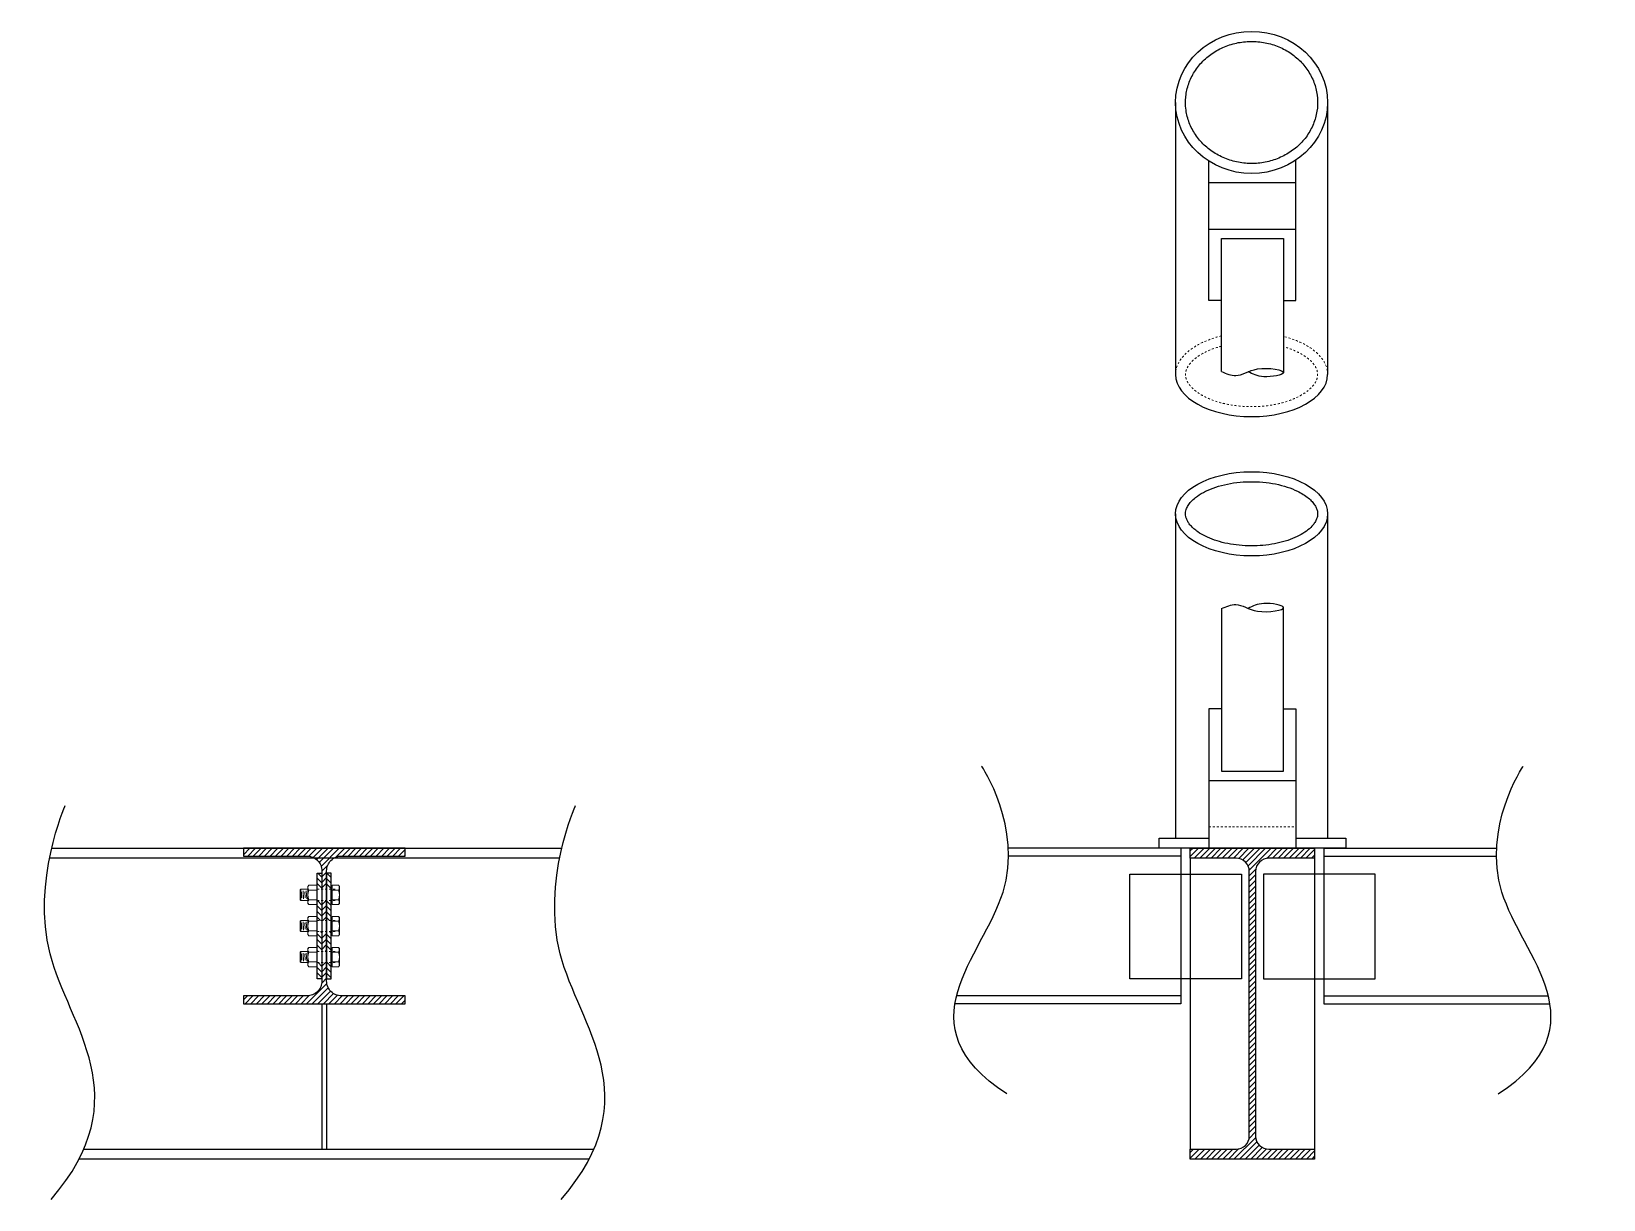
# Model space of a CAD drawing. Header units: millimetres. Extents: x -6949 to 83354, y -55091 to 16861.
# Drawn here: x 55445 to 57974, y -46525 to -44646 of the extents above; entities that cross this region are included whole.
import ezdxf

# ---------------------------------------------------------------- set-up
doc = ezdxf.new("R2010")
doc.units = ezdxf.units.MM
doc.linetypes.add('Tratto', pattern=[6.35, 3.175, -3.175])
for name, color, linetype, lineweight in [('bulloni', 5, 'Continuous', 18), ('SEZIONI acciaio - Steel sections', 220, 'Continuous', 25), ('tratteggio', 7, 'Tratto', 15)]:
    doc.layers.add(name, color=color, linetype=linetype, lineweight=lineweight)
pattern_1 = [(135, (43152.805, 874.725), (-4.4901281, -4.4901281), [])]

# ---------------------------------------------------------------- blocks, each defined once
blk = doc.blocks.new('*U286')
h = blk.add_hatch()
h.set_pattern_fill('ANSI31', color=256, scale=2)
h.set_pattern_definition([(45, (-12757.2744, 46959.8686), (-4.4901281, 4.4901281), [])])
h.paths.add_polyline_path([(27.8, 112.5), (130, 112.5), (130, 125), (-130, 125), (-130, 112.5), (-27.8, 112.5, -0.414214), (-3.8, 88.5), (-3.8, 59), (3.8, 59), (3.8, 88.5, -0.414214)])
h.paths.add_polyline_path([(-3.8, 9), (3.8, 9), (3.8, 41), (-3.8, 41)])
h.paths.add_polyline_path([(3.8, -9), (-3.8, -9), (-3.8, -41), (3.8, -41)])
h.paths.add_polyline_path([(3.8, -59), (-3.8, -59), (-3.8, -88.5, -0.414214), (-27.8, -112.5), (-130, -112.5), (-130, -125), (130, -125), (130, -112.5), (27.8, -112.5, -0.414214), (3.8, -88.5)])
at = {"layer": 'SEZIONI acciaio - Steel sections'}
blk.add_lwpolyline([(130, 125), (-130, 125), (-130, 112.5), (-27.8, 112.5, -0.414214), (-3.8, 88.5), (-3.8, -88.5, -0.414214), (-27.8, -112.5), (-130, -112.5), (-130, -125), (130, -125), (130, -112.5), (27.8, -112.5, -0.414214), (3.8, -88.5), (3.8, 88.5, -0.414214), (27.8, 112.5), (130, 112.5)], format="xyb", close=True, dxfattribs=at)
blk = doc.blocks.new('*U287')
at = {"color": 0, "linetype": 'ByBlock', "lineweight": -2, "transparency": 16777216}
blk.add_blockref('*U286', (0, 0), dxfattribs=at)

msp = doc.modelspace()

# ---------------------------------------------------------------- hatches: boundary and pattern name
h = msp.add_hatch()
h.set_pattern_fill('ANSI31', color=256, scale=2, angle=90)
h.set_pattern_definition([(135, (43165.305, 874.725), (-4.4901281, -4.4901281), [])])
h.paths.add_polyline_path([(55912.6, -46000.1), (55905.1, -46000.1), (55905.1, -46026.1), (55912.6, -46026.1)])
h.paths.add_polyline_path([(55912.6, -46044.1), (55905.1, -46044.1), (55905.1, -46048.8), (55905.1, -46076.1), (55912.6, -46076.1)])
h.paths.add_polyline_path([(55912.6, -46094.1), (55905.1, -46094.1), (55905.1, -46098.8), (55905.1, -46126.1), (55912.6, -46126.1)])
h.paths.add_polyline_path([(55912.6, -46144.1), (55905.1, -46144.1), (55905.1, -46148.8), (55905.1, -46170.1), (55912.6, -46170.1)])
h = msp.add_hatch()
h.set_pattern_fill('ANSI31', color=256, scale=2, angle=90)
h.set_pattern_definition(pattern_1)
h.paths.add_polyline_path([(55927.6, -46000.1), (55920.1, -46000.1), (55920.1, -46026.1), (55927.6, -46026.1)])
h.paths.add_polyline_path([(55927.6, -46044.1), (55920.1, -46044.1), (55920.1, -46076.1), (55927.6, -46076.1)])
h = msp.add_hatch()
h.set_pattern_fill('ANSI31', color=256, scale=2, angle=90)
h.set_pattern_definition(pattern_1)
h.paths.add_polyline_path([(55927.6, -46094.1), (55920.1, -46094.1), (55920.1, -46126.1), (55927.6, -46126.1)])
h.paths.add_polyline_path([(55927.6, -46144.1), (55920.1, -46144.1), (55920.1, -46170.1), (55927.6, -46170.1)])
at = {"layer": 'SEZIONI acciaio - Steel sections'}
h = msp.add_hatch(dxfattribs=at)
h.set_pattern_fill('ANSI31', color=256, scale=2)
h.set_pattern_definition([(45, (42409.4745, 874.725), (-4.4901281, 4.4901281), [])])
h.paths.add_polyline_path([(57509.5, -45960.1), (57309.5, -45960.1), (57309.5, -45976.1), (57383.4, -45976.1, -0.414214), (57404.4, -45997.1), (57404.4, -46423.1, -0.414214), (57383.4, -46444.1), (57309.5, -46444.1), (57309.5, -46460.1), (57509.5, -46460.1), (57509.5, -46444.1), (57435.6, -46444.1, -0.414214), (57414.6, -46423.1), (57414.6, -45997.1, -0.414214), (57435.6, -45976.1), (57509.5, -45976.1)])

# ---------------------------------------------------------------- linework, layer by layer
for points in [[(57285.8, -44760.5), (57285.8, -45198.2)], [(57530.3, -44760.5), (57530.3, -45198.2)], [(57359.5, -45079.3), (57339.5, -45079.3), (57339.5, -44855.1)], [(57459.5, -45079.3), (57479.5, -45079.3), (57479.5, -44853.2)], [(57339.5, -44889.3), (57479.5, -44889.3)], [(57339.5, -44964.3), (57479.5, -44964.3)], [(57359.5, -44979.3), (57459.5, -44979.3), (57459.5, -45194.6)], [(57359.5, -45193.5), (57359.5, -44979.3)], [(57285.8, -45422.2), (57285.8, -45944.1)], [(57530.3, -45422.2), (57530.3, -45944.1)], [(57359.5, -45835.9), (57459.5, -45835.9), (57459.5, -45572.6)], [(57359.5, -45574.5), (57359.5, -45835.9)], [(57359.5, -45735.9), (57339.5, -45735.9), (57339.5, -45960.1)], [(57459.5, -45735.9), (57479.5, -45735.9), (57479.5, -45960.1)], [(57339.5, -45851), (57479.5, -45851)], [(57479.5, -45944.1), (57559.5, -45944.1), (57559.5, -45960.1), (57259.5, -45960.1), (57259.5, -45944.1), (57339.5, -45944.1)], [(56294.9, -45976.1), (55474.4, -45976.1)], [(55477.8, -45960.1), (56298.4, -45960.1)], [(57294.5, -45960.1), (57294.5, -46210.1), (56931.1, -46210.1)], [(57294.5, -45960.1), (57016.7, -45960.1)], [(57294.5, -45972.6), (57017, -45972.6)], [(57309.5, -45976.1), (57309.5, -46444.1)], [(57509.5, -45976.1), (57509.5, -46444.1)], [(57524.5, -45960.1), (57524.5, -46210.1), (57887.9, -46210.1)], [(57524.5, -45960.1), (57802.2, -45960.1)], [(57524.5, -45972.6), (57801.9, -45972.6)], [(57212, -46001.9), (57212, -46001.9), (57212, -46001.9), (57392, -46001.9), (57392, -46001.9), (57392, -46170.1), (57212, -46170.1), (57212, -46001.9)], [(57607, -46001.9), (57607, -46001.9), (57607, -46001.9), (57427, -46001.9), (57427, -46001.9), (57427, -46170.1), (57607, -46170.1), (57607, -46001.9)], [(57294.5, -46197.6), (56933.7, -46197.6)], [(57524.5, -46197.6), (57885.3, -46197.6)], [(55912.6, -46210.1), (55912.6, -46444.1)], [(55920.1, -46210.1), (55920.1, -46444.1)], [(55529.5, -46444.1), (56350, -46444.1)], [(56342.4, -46460.1), (55521.9, -46460.1)]]:
    msp.add_lwpolyline(points)
for points in [[(55905.1, -46000.1), (55912.6, -46000.1), (55912.6, -46170.1), (55905.1, -46170.1)], [(55927.6, -46000.1), (55920.1, -46000.1), (55920.1, -46170.1), (55927.6, -46170.1)]]:
    msp.add_lwpolyline(points, close=True)
for centre, ratio, start_param, end_param in [((57408.1, -44760.5), 0.934039, -3.141592653589793, 3.141592653589793), ((57408.1, -45198.2), 0.55329, 3.141593, 6.283185), ((57408.1, -45422.2), 0.55329, -3.141592653589793, 3.141592653589793)]:
    msp.add_ellipse(centre, major_axis=(122.3, 0), ratio=ratio, start_param=start_param, end_param=end_param)
for points, knots in [([(57301.8, -44760.5), (57301.8, -44764.7), (57302.1, -44768.8), (57303.6, -44779.9), (57305.4, -44786.7), (57310.4, -44799.9), (57313.8, -44806.3), (57321.8, -44818.3), (57326.5, -44823.9), (57337.2, -44834.1), (57343.2, -44838.6), (57356, -44846.4), (57362.9, -44849.7), (57377.4, -44854.8), (57384.9, -44856.6), (57400.2, -44858.7), (57408, -44859), (57423.4, -44858), (57431.1, -44856.7), (57445.9, -44852.6), (57453, -44849.8), (57466.5, -44842.8), (57472.8, -44838.7), (57484.3, -44829.3), (57489.5, -44824), (57498.5, -44812.6), (57502.3, -44806.5), (57508.4, -44793.6), (57510.7, -44786.9), (57513.7, -44773.1), (57514.4, -44766.1), (57514.2, -44752.1), (57513.3, -44745.1), (57509.9, -44731.5), (57507.3, -44724.8), (57500.8, -44712.1), (57496.8, -44706.1), (57487.5, -44694.9), (57482.1, -44689.7), (57470.3, -44680.6), (57463.9, -44676.7), (57450.2, -44670.1), (57443, -44667.5), (57428, -44663.8), (57420.3, -44662.7), (57404.9, -44662.1), (57397.1, -44662.6), (57381.9, -44665.1), (57374.4, -44667.1), (57360.2, -44672.6), (57353.4, -44676), (57340.8, -44684.2), (57335, -44688.9), (57324.6, -44699.3), (57320, -44705.1), (57312.4, -44717.2), (57309.3, -44723.7), (57304.6, -44737.1), (57303, -44744), (57302, -44754.1), (57301.8, -44757.3), (57301.8, -44760.5)], [-3.141593, -3.141593, -3.141593, -3.141593, -3.013693, -3.013693, -2.797396, -2.797396, -2.5811, -2.5811, -2.364804, -2.364804, -2.148507, -2.148507, -1.932211, -1.932211, -1.715915, -1.715915, -1.499618, -1.499618, -1.283322, -1.283322, -1.067026, -1.067026, -0.850729, -0.850729, -0.634433, -0.634433, -0.418137, -0.418137, -0.20184, -0.20184, 0.014456, 0.014456, 0.230752, 0.230752, 0.447049, 0.447049, 0.663345, 0.663345, 0.879641, 0.879641, 1.095938, 1.095938, 1.312234, 1.312234, 1.52853, 1.52853, 1.744827, 1.744827, 1.961123, 1.961123, 2.177419, 2.177419, 2.393716, 2.393716, 2.610012, 2.610012, 2.826308, 2.826308, 3.042605, 3.042605, 3.141593, 3.141593, 3.141593, 3.141593]), ([(57301.8, -45422.2), (57301.8, -45423.6), (57301.9, -45425.1), (57302.5, -45428), (57303, -45429.5), (57304.3, -45432.7), (57305.1, -45434.3), (57307.2, -45437.6), (57308.5, -45439.3), (57311.5, -45442.7), (57313.2, -45444.5), (57317.1, -45447.9), (57319.3, -45449.6), (57325.2, -45453.7), (57329.3, -45456.1), (57338.3, -45460.5), (57343.3, -45462.6), (57353.8, -45466.2), (57359.4, -45467.8), (57371.1, -45470.5), (57377.2, -45471.5), (57389.7, -45473.1), (57396.1, -45473.6), (57408.8, -45473.9), (57415.3, -45473.8), (57428, -45472.9), (57434.3, -45472.2), (57446.5, -45470.2), (57452.4, -45468.9), (57463.6, -45465.8), (57469, -45464), (57478.9, -45460), (57483.6, -45457.8), (57491.8, -45453.1), (57495.5, -45450.6), (57501.9, -45445.5), (57504.6, -45442.9), (57508.4, -45438.4), (57509.7, -45436.4), (57511.8, -45432.7), (57512.6, -45430.9), (57513.8, -45427.4), (57514.1, -45425.7), (57514.4, -45422.4), (57514.4, -45420.7), (57513.9, -45417.4), (57513.4, -45415.6), (57512.1, -45412.1), (57511.1, -45410.2), (57508.7, -45406.5), (57507.3, -45404.5), (57503.7, -45400.6), (57501.6, -45398.6), (57496.9, -45394.7), (57494.2, -45392.8), (57488.4, -45389.1), (57485.2, -45387.4), (57476.7, -45383.3), (57471.2, -45381), (57459.4, -45377.2), (57453.1, -45375.5), (57440, -45372.9), (57433.2, -45371.9), (57419.3, -45370.7), (57412.3, -45370.4), (57398.2, -45370.6), (57391.2, -45371.1), (57377.4, -45372.7), (57370.7, -45373.9), (57357.9, -45376.9), (57351.8, -45378.7), (57340.5, -45382.8), (57335.2, -45385.2), (57325.8, -45390.2), (57321.6, -45392.9), (57315.3, -45397.9), (57312.9, -45400.1), (57308.8, -45404.5), (57307.2, -45406.7), (57304.6, -45410.9), (57303.6, -45413), (57302.5, -45416.6), (57302.1, -45418.1), (57301.8, -45420.5), (57301.8, -45421.3), (57301.8, -45422.2)], [-3.141593, -3.141593, -3.141593, -3.141593, -3.02928, -3.02928, -2.916968, -2.916968, -2.804655, -2.804655, -2.692342, -2.692342, -2.58003, -2.58003, -2.467717, -2.467717, -2.29824, -2.29824, -2.128762, -2.128762, -1.959285, -1.959285, -1.789807, -1.789807, -1.62033, -1.62033, -1.450852, -1.450852, -1.281374, -1.281374, -1.111897, -1.111897, -0.942419, -0.942419, -0.772942, -0.772942, -0.603464, -0.603464, -0.433986, -0.433986, -0.305514, -0.305514, -0.177041, -0.177041, -0.048569, -0.048569, 0.079904, 0.079904, 0.208376, 0.208376, 0.336849, 0.336849, 0.465322, 0.465322, 0.593794, 0.593794, 0.722267, 0.722267, 0.850739, 0.850739, 1.037022, 1.037022, 1.223305, 1.223305, 1.409587, 1.409587, 1.59587, 1.59587, 1.782153, 1.782153, 1.968435, 1.968435, 2.154718, 2.154718, 2.341001, 2.341001, 2.527283, 2.527283, 2.671429, 2.671429, 2.815575, 2.815575, 2.959721, 2.959721, 3.078037, 3.078037, 3.141593, 3.141593, 3.141593, 3.141593])]:
    msp.add_open_spline(points, degree=3, knots=knots)
for points in [[(57359.5, -45193.4), (57382.5, -45199.8), (57417.7, -45189.2), (57459.5, -45195.3), (57427.7, -45201.6), (57402.6, -45193.7)], [(57359.5, -45574.5), (57382.5, -45568.1), (57417.7, -45578.7), (57459.5, -45572.6), (57427.7, -45566.4), (57402.6, -45574.3)]]:
    msp.add_spline(points, degree=3)
for points in [[(57014.2, -46355.2), (56844.7, -46244.7), (57107.2, -46025), (56973.8, -45828), (56973.8, -45828)], [(57804.7, -46355.2), (57974.3, -46244.7), (57711.8, -46025), (57845.2, -45828), (57845.2, -45828)], [(55476.8, -46525.1), (55620, -46359.2), (55390.8, -46134.8), (55499.8, -45891.4), (55499.8, -45891.4)], [(56297.4, -46525.1), (56440.5, -46359.2), (56211.4, -46134.8), (56320.4, -45891.4), (56320.4, -45891.4)]]:
    msp.add_open_spline(points, degree=3)
at = {"layer": 'bulloni'}
for p, q in [((55877.5, -46027.1), (55878.5, -46026.1)), ((55878.5, -46026.1), (55890.1, -46026.1)), ((55878.5, -46044.1), (55878.5, -46026.1)), ((55890.1, -46021.4), (55891.3, -46019.6)), ((55890.1, -46048.8), (55890.1, -46021.4)), ((55903.8, -46019.6), (55891.3, -46019.6)), ((55905.1, -46021.4), (55903.8, -46019.6)), ((55905.1, -46048.8), (55905.1, -46021.4)), ((55928.6, -46047.6), (55928.6, -46022.6)), ((55929.1, -46022.6), (55928.6, -46022.6)), ((55929.1, -46050.7), (55929.1, -46019.6)), ((55939.3, -46019.6), (55929.1, -46019.6)), ((55940.6, -46021.4), (55939.3, -46019.6)), ((55940.6, -46048.8), (55940.6, -46021.4)), ((55877.5, -46043.1), (55877.5, -46027.1)), ((55878.5, -46044.1), (55877.5, -46043.1)), ((55878.5, -46044.1), (55890.1, -46044.1)), ((55879.9, -46030.1), (55880.5, -46040.1)), ((55882.3, -46028.6), (55883.1, -46041.6)), ((55884.9, -46030.1), (55885.5, -46040.1)), ((55887.3, -46028.6), (55888.1, -46041.6)), ((55890.1, -46048.8), (55891.3, -46050.7)), ((55891.3, -46027.3), (55903.8, -46027.3)), ((55903.8, -46042.9), (55891.3, -46042.9)), ((55903.8, -46050.7), (55891.3, -46050.7)), ((55905.1, -46048.8), (55903.8, -46050.7)), ((55929.1, -46047.6), (55928.6, -46047.6)), ((55929.1, -46027.3), (55939.3, -46027.3)), ((55939.3, -46042.9), (55929.1, -46042.9)), ((55939.3, -46050.7), (55929.1, -46050.7)), ((55940.6, -46048.8), (55939.3, -46050.7)), ((55877.5, -46077.1), (55878.5, -46076.1)), ((55877.5, -46093.1), (55877.5, -46077.1)), ((55878.5, -46076.1), (55890.1, -46076.1)), ((55878.5, -46094.1), (55878.5, -46076.1)), ((55890.1, -46071.4), (55891.3, -46069.6)), ((55890.1, -46098.8), (55890.1, -46071.4)), ((55903.8, -46069.6), (55891.3, -46069.6)), ((55905.1, -46071.4), (55903.8, -46069.6)), ((55905.1, -46098.8), (55905.1, -46071.4)), ((55928.6, -46097.6), (55928.6, -46072.6)), ((55929.1, -46072.6), (55928.6, -46072.6)), ((55929.1, -46100.7), (55929.1, -46069.6)), ((55939.3, -46069.6), (55929.1, -46069.6)), ((55940.6, -46071.4), (55939.3, -46069.6)), ((55940.6, -46098.8), (55940.6, -46071.4)), ((55878.5, -46094.1), (55877.5, -46093.1)), ((55878.5, -46094.1), (55890.1, -46094.1)), ((55879.9, -46080.1), (55880.5, -46090.1)), ((55882.3, -46078.6), (55883.1, -46091.6)), ((55884.9, -46080.1), (55885.5, -46090.1)), ((55887.3, -46078.6), (55888.1, -46091.6)), ((55890.1, -46098.8), (55891.3, -46100.7)), ((55891.3, -46077.3), (55903.8, -46077.3)), ((55903.8, -46092.9), (55891.3, -46092.9)), ((55903.8, -46100.7), (55891.3, -46100.7)), ((55905.1, -46098.8), (55903.8, -46100.7)), ((55929.1, -46097.6), (55928.6, -46097.6)), ((55929.1, -46077.3), (55939.3, -46077.3)), ((55939.3, -46092.9), (55929.1, -46092.9)), ((55939.3, -46100.7), (55929.1, -46100.7)), ((55940.6, -46098.8), (55939.3, -46100.7)), ((55877.5, -46127.1), (55878.5, -46126.1)), ((55877.5, -46143.1), (55877.5, -46127.1)), ((55878.5, -46126.1), (55890.1, -46126.1)), ((55878.5, -46144.1), (55878.5, -46126.1)), ((55890.1, -46121.4), (55891.3, -46119.6)), ((55890.1, -46148.8), (55890.1, -46121.4)), ((55903.8, -46119.6), (55891.3, -46119.6)), ((55891.3, -46127.3), (55903.8, -46127.3)), ((55905.1, -46121.4), (55903.8, -46119.6)), ((55905.1, -46148.8), (55905.1, -46121.4)), ((55928.6, -46147.6), (55928.6, -46122.6)), ((55929.1, -46122.6), (55928.6, -46122.6)), ((55929.1, -46150.7), (55929.1, -46119.6)), ((55939.3, -46119.6), (55929.1, -46119.6)), ((55929.1, -46127.3), (55939.3, -46127.3)), ((55940.6, -46121.4), (55939.3, -46119.6)), ((55940.6, -46148.8), (55940.6, -46121.4)), ((55878.5, -46144.1), (55877.5, -46143.1)), ((55878.5, -46144.1), (55890.1, -46144.1)), ((55879.9, -46130.1), (55880.5, -46140.1)), ((55882.3, -46128.6), (55883.1, -46141.6)), ((55884.9, -46130.1), (55885.5, -46140.1)), ((55887.3, -46128.6), (55888.1, -46141.6)), ((55890.1, -46148.8), (55891.3, -46150.7)), ((55903.8, -46142.9), (55891.3, -46142.9)), ((55903.8, -46150.7), (55891.3, -46150.7)), ((55905.1, -46148.8), (55903.8, -46150.7)), ((55929.1, -46147.6), (55928.6, -46147.6)), ((55939.3, -46142.9), (55929.1, -46142.9)), ((55939.3, -46150.7), (55929.1, -46150.7)), ((55940.6, -46148.8), (55939.3, -46150.7))]:
    msp.add_line(p, q, dxfattribs=at)
at = {"layer": 'bulloni', "linetype": 'Tratto'}
for points in [[(55905.1, -46026.1), (55933.8, -46026.1)], [(55905.1, -46044.1), (55933.8, -46044.1)], [(55905.1, -46076.1), (55933.8, -46076.1)], [(55905.1, -46094.1), (55933.8, -46094.1)], [(55905.1, -46126.1), (55933.8, -46126.1)], [(55905.1, -46144.1), (55933.8, -46144.1)]]:
    msp.add_lwpolyline(points, dxfattribs=at)
at = {"layer": 'bulloni'}
for centre, radius, start, end in [((55896.8, -46023.5), 6.67, 144.2621, 215.7379), ((55898.4, -46023.5), 6.67, 324.2621, 35.7379), ((55927.6, -46025.1), 1, 270, 0), ((55933.9, -46023.5), 6.67, 324.2621, 35.7379), ((55914.9, -46035.1), 24.8, 161.6858, 198.3142), ((55896.8, -46046.8), 6.67, 144.2621, 215.7379), ((55880.3, -46035.1), 24.8, 341.6858, 18.3142), ((55898.4, -46046.8), 6.67, 324.2621, 35.7379), ((55927.6, -46045.1), 1, 0, 90), ((55915.8, -46035.1), 24.8, 341.6858, 18.3142), ((55933.9, -46046.8), 6.67, 324.2621, 35.7379), ((55896.8, -46073.5), 6.67, 144.2621, 215.7379), ((55898.4, -46073.5), 6.67, 324.2621, 35.7379), ((55927.6, -46075.1), 1, 270, 0), ((55933.9, -46073.5), 6.67, 324.2621, 35.7379), ((55914.9, -46085.1), 24.8, 161.6858, 198.3142), ((55896.8, -46096.8), 6.67, 144.2621, 215.7379), ((55880.3, -46085.1), 24.8, 341.6858, 18.3142), ((55898.4, -46096.8), 6.67, 324.2621, 35.7379), ((55927.6, -46095.1), 1, 0, 90), ((55915.8, -46085.1), 24.8, 341.6858, 18.3142), ((55933.9, -46096.8), 6.67, 324.2621, 35.7379), ((55896.8, -46123.5), 6.67, 144.2621, 215.7379), ((55914.9, -46135.1), 24.8, 161.6858, 198.3142), ((55898.4, -46123.5), 6.67, 324.2621, 35.7379), ((55880.3, -46135.1), 24.8, 341.6858, 18.3142), ((55927.6, -46125.1), 1, 270, 0), ((55933.9, -46123.5), 6.67, 324.2621, 35.7379), ((55915.8, -46135.1), 24.8, 341.6858, 18.3142), ((55896.8, -46146.8), 6.67, 144.2621, 215.7379), ((55898.4, -46146.8), 6.67, 324.2621, 35.7379), ((55927.6, -46145.1), 1, 0, 90), ((55933.9, -46146.8), 6.67, 324.2621, 35.7379)]:
    msp.add_arc(centre, radius, start, end, dxfattribs=at)
at = {"layer": 'SEZIONI acciaio - Steel sections'}
msp.add_lwpolyline([(57309.5, -45960.1), (57509.5, -45960.1), (57509.5, -45976.1), (57435.6, -45976.1, 0.414214), (57414.6, -45997.1), (57414.6, -46423.1, 0.414214), (57435.6, -46444.1), (57509.5, -46444.1), (57509.5, -46460.1), (57309.5, -46460.1), (57309.5, -46444.1), (57383.4, -46444.1, 0.414214), (57404.4, -46423.1), (57404.4, -45997.1, 0.414214), (57383.4, -45976.1), (57309.5, -45976.1)], format="xyb", close=True, dxfattribs=at)
at = {"layer": 'tratteggio'}
msp.add_lwpolyline([(57339.5, -45925.9), (57479.5, -45925.9)], dxfattribs=at)
for start_param, end_param in [(1.979071, 3.141593), (0, 1.136429)]:
    msp.add_ellipse((57408.1, -45198.2), major_axis=(122.3, 0), ratio=0.55329, start_param=start_param, end_param=end_param, dxfattribs=at)
msp.add_open_spline([(57359.5, -45152.6), (57359.3, -45152.6), (57355.4, -45153.7), (57345.9, -45156.7), (57340.5, -45158.8), (57330.7, -45163.5), (57326.2, -45166), (57319, -45170.9), (57316.2, -45173.2), (57311.2, -45177.8), (57309.2, -45180.1), (57306.2, -45184.2), (57305.1, -45186.1), (57303.4, -45189.6), (57302.8, -45191.4), (57302, -45194.7), (57301.8, -45196.3), (57301.8, -45198), (57301.8, -45198.1), (57301.8, -45198.2), (57301.8, -45199.6), (57301.9, -45201.1), (57302.5, -45204), (57303, -45205.5), (57304.3, -45208.6), (57305.1, -45210.2), (57307.1, -45213.5), (57308.4, -45215.2), (57311.3, -45218.6), (57313, -45220.3), (57316.8, -45223.7), (57318.9, -45225.3), (57324.8, -45229.5), (57328.9, -45231.9), (57337.8, -45236.3), (57342.7, -45238.4), (57353.1, -45242.1), (57358.7, -45243.7), (57370.3, -45246.3), (57376.4, -45247.4), (57388.8, -45249), (57395.1, -45249.5), (57407.8, -45249.9), (57414.3, -45249.8), (57426.9, -45249.1), (57433.2, -45248.4), (57445.4, -45246.4), (57451.3, -45245.2), (57462.6, -45242.2), (57468, -45240.4), (57478, -45236.5), (57482.7, -45234.3), (57491, -45229.6), (57494.8, -45227.2), (57501.3, -45222.1), (57504, -45219.5), (57507.9, -45215), (57509.4, -45213), (57511.6, -45209.2), (57512.4, -45207.4), (57513.7, -45203.8), (57514, -45202.1), (57514.3, -45199.7), (57514.3, -45198.9), (57514.3, -45198.2), (57514.3, -45196.7), (57514.2, -45195.3), (57513.6, -45192.4), (57513.2, -45190.9), (57511.9, -45187.8), (57511.1, -45186.2), (57509, -45182.9), (57507.8, -45181.2), (57504.9, -45177.8), (57503.2, -45176.1), (57499.4, -45172.8), (57497.3, -45171.1), (57491.4, -45166.9), (57487.4, -45164.6), (57478.5, -45160.1), (57473.6, -45158), (57464.3, -45154.8), (57460, -45153.5), (57459.5, -45153.4)], degree=3, knots=[0, 0, 0, 0, 0.116822, 0.116822, 0.297579, 0.297579, 0.478337, 0.478337, 0.629566, 0.629566, 0.780795, 0.780795, 0.905986, 0.905986, 1.031176, 1.031176, 1.156366, 1.156366, 1.162522, 1.162522, 1.162522, 1.27388, 1.27388, 1.385239, 1.385239, 1.496598, 1.496598, 1.607956, 1.607956, 1.719315, 1.719315, 1.830674, 1.830674, 1.999575, 1.999575, 2.168476, 2.168476, 2.337378, 2.337378, 2.506279, 2.506279, 2.675181, 2.675181, 2.844082, 2.844082, 3.012983, 3.012983, 3.181885, 3.181885, 3.350786, 3.350786, 3.519687, 3.519687, 3.688589, 3.688589, 3.85749, 3.85749, 3.987, 3.987, 4.116511, 4.116511, 4.246021, 4.246021, 4.304114, 4.304114, 4.304114, 4.415191, 4.415191, 4.526267, 4.526267, 4.637344, 4.637344, 4.748421, 4.748421, 4.859497, 4.859497, 4.970574, 4.970574, 5.139304, 5.139304, 5.308035, 5.308035, 5.440543, 5.440543, 5.440543, 5.440543], dxfattribs=at)

# ---------------------------------------------------------------- block references
msp.add_blockref('*U287', (55916.3, -46085.1))

doc.saveas('drawing.dxf')
